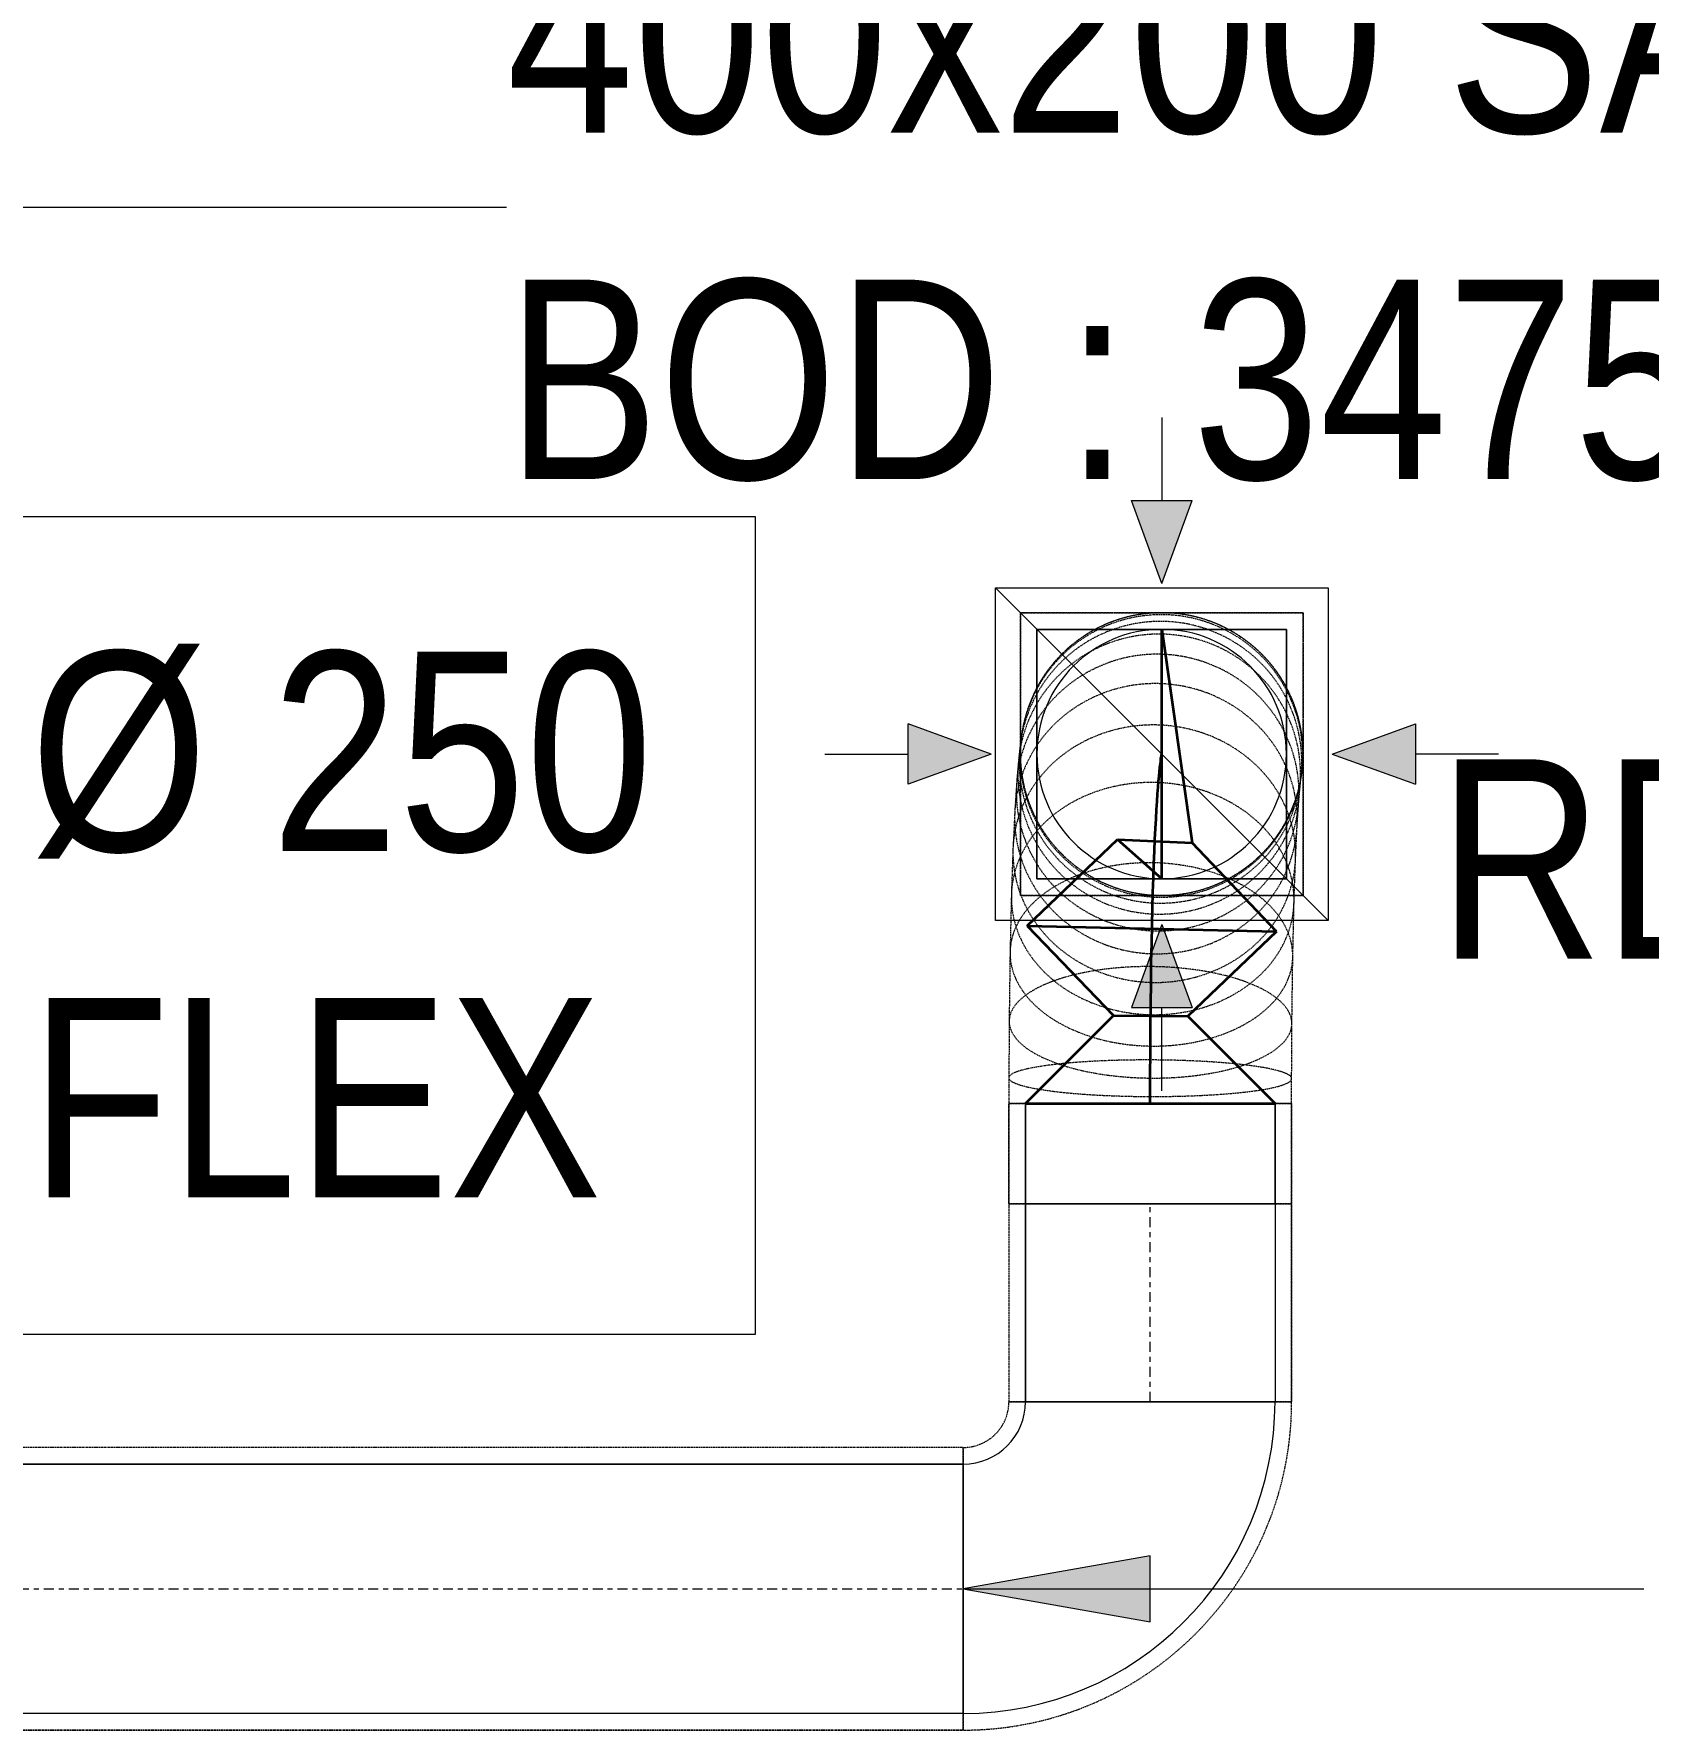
# Model space of a CAD drawing. Header units: inches. Extents: x -83664 to 20107, y -47222 to 19398.
# Drawn here: x 4346 to 6288, y -5114 to -3073 of the extents above; entities that cross this region are included whole.
import ezdxf

# ---------------------------------------------------------------- set-up
doc = ezdxf.new("R2010")
doc.units = ezdxf.units.IN
doc.header["$MEASUREMENT"] = 0
doc.linetypes.add('Center', pattern=[29.999999, 12, -6, 6, -6])
doc.linetypes.add('Hidden 0_50', pattern=[1.0584, 0.5292, -0.5292])
for name, color, linetype, lineweight in [('A-DETL-GENF', 7, 'Continuous', 9), ('G-ANNO-TEXT', 7, 'Continuous', 9), ('M-HVAC-CDFF', 7, 'Continuous', 9), ('M-HVAC-DUCT-CNTR', 7, 'Center', 9), ('M-HVAC-DUCT-IDEN', 7, 'Continuous', 18)]:
    doc.layers.add(name, color=color, linetype=linetype, lineweight=lineweight)
doc.layers.add('M-HVAC-DUCT', color=7, linetype='Continuous', lineweight=9, true_color=0xffe97f)
doc.layers.add('M-HVAC-DUCT-PATT', color=7, linetype='Continuous', lineweight=35, true_color=0x007f00)
doc.styles.add('Arial Narrow_21', font='ARIALN.TTF', dxfattribs={"height": 240})

# ---------------------------------------------------------------- blocks, each defined once
blk = doc.blocks.new('GCE-AT-Return Air Rectangular Diffuser - 300X300-7590694-FIRST FLOOR AC CONDITIONING LAYOUT - PART A')
at = {"layer": 'A-DETL-GENF', "true_color": 0xff00ff}
for points in [[(0, 205), (36.4, 305), (-36.4, 305)], [(-305, -36.4), (-205, 0), (-305, 36.4)], [(305, -36.4), (305, 36.4), (205, 0)], [(36.4, -305), (0, -205), (-36.4, -305)]]:
    blk.add_hatch(color=6, dxfattribs=at).paths.add_polyline_path(points)
at = {"layer": 'A-DETL-GENF', "color": 6, "true_color": 0xff00ff}
for p, q in [((0, 405), (0, 305)), ((0, 205), (-36.4, 305)), ((-36.4, 305), (36.4, 305)), ((0, 205), (36.4, 305)), ((-200, 200), (200, 200)), ((-200, -200), (-200, 200)), ((-200, 200), (200, -200)), ((200, 200), (200, -200)), ((-205, 0), (-305, 36.4)), ((-305, -36.4), (-305, 36.4)), ((205, 0), (305, 36.4)), ((305, 36.4), (305, -36.4)), ((405, 0), (305, 0)), ((-405, 0), (-305, 0)), ((-205, 0), (-305, -36.4)), ((205, 0), (305, -36.4)), ((200, -200), (-200, -200)), ((0, -205), (-36.4, -305)), ((0, -205), (36.4, -305)), ((-36.4, -305), (36.4, -305)), ((0, -405), (0, -305))]:
    blk.add_line(p, q, dxfattribs=at)
blk = doc.blocks.new('M_Rectangular Elbow - Radius - 0_75 W-7240826-FIRST FLOOR AC CONDITIONING LAYOUT - PART A')
at = {"layer": 'M-HVAC-DUCT', "color": 6, "true_color": 0xff00ff}
for p, q in [((-150, 225), (150, 225)), ((150, 225), (-150, 225)), ((-225, 150), (-225, -150)), ((-225, -150), (-225, 150))]:
    blk.add_line(p, q, dxfattribs=at)
for radius in [75, 75, 375, 375]:
    blk.add_arc((-225, 225), radius, 270, 0, dxfattribs=at)
blk = doc.blocks.new('M_Rectangular to Round Transition - Angle - 45 Degree-7696846-FIRST FLOOR AC CONDITIONING LAYOUT - PART A')
at = {"layer": 'M-HVAC-DUCT', "color": 6, "true_color": 0xff00ff}
for p, q in [((0, 150), (120.7, 150)), ((120.7, 150), (0, 150)), ((0, 150), (0, -150)), ((0, -150), (0, 150)), ((120.7, 0), (120.7, 150)), ((120.7, 0), (120.7, 150)), ((120.7, -150), (120.7, 0)), ((120.7, -150), (120.7, 0)), ((0, -150), (120.7, -150)), ((120.7, -150), (0, -150))]:
    blk.add_line(p, q, dxfattribs=at)
blk = doc.blocks.new('M_Rectangular to Round Transition - Angle - 45 Degree-7399641-FIRST FLOOR AC CONDITIONING LAYOUT - PART A')
at = {"layer": 'M-HVAC-DUCT', "color": 6, "true_color": 0xff00ff}
for p, q in [((146028.2, 59241), (145878.2, 59241)), ((145878.2, 59241), (145878.2, 59091)), ((145878.2, 59241), (146178.2, 59241)), ((145878.2, 58941), (145878.2, 59241)), ((146178.2, 59241), (146028.2, 59241)), ((146178.2, 59091), (146178.2, 59241)), ((146178.2, 59241), (146178.2, 58941)), ((145878.2, 59091), (145878.2, 58941)), ((146178.2, 58941), (146178.2, 59091)), ((145878.2, 58941), (146028.2, 58941)), ((146178.2, 58941), (145878.2, 58941)), ((146028.2, 58941), (146178.2, 58941))]:
    blk.add_line(p, q, dxfattribs=at)
for start, end in [(90, 180), (0, 90), (180, 270), (270, 0)]:
    blk.add_arc((146028.2, 59091), 150, start, end, dxfattribs=at)
blk = doc.blocks.new('TEMW-SMBZ-HO-BM-HVAC-00002_rvt-1-FIRST FLOOR AC CONDITIONING LAYOUT - PART A')
at = {"layer": 'M-HVAC-DUCT', "color": 6, "linetype": 'Hidden 0_50', "true_color": 0xff00ff}
for p, q in [((157159.4, 94602.7), (156989.4, 94602.7)), ((156989.4, 94602.7), (156989.4, 94432.7)), ((156989.4, 94262.7), (156989.4, 94602.7)), ((156989.4, 94602.7), (157329.4, 94602.7)), ((157329.4, 94602.7), (157159.4, 94602.7)), ((157329.4, 94432.7), (157329.4, 94602.7)), ((157329.4, 94602.7), (157329.4, 94262.7)), ((156990.6, 94453.7), (156989.5, 94446.1)), ((156991.8, 94461.6), (156991.4, 94459.4)), ((156988.9, 94441.2), (156987.4, 94426.9)), ((156989.4, 94432.7), (156989.4, 94262.7)), ((157329.4, 94262.7), (157329.4, 94432.7)), ((156987, 94423), (156985.1, 94400.7)), ((156984.9, 94397.5), (156982.8, 94365.8)), ((157323.9, 94372.2), (157325.8, 94394.3)), ((157325.4, 94390.3), (157326.9, 94404.5)), ((157326.3, 94399.6), (157327.4, 94407.1)), ((157326.5, 94401.5), (157326.9, 94403.7)), ((157322.1, 94344.1), (157324.1, 94375.3)), ((156982.7, 94363.3), (156980.6, 94320.9)), ((157320.2, 94304.8), (157322.2, 94346.6)), ((156980.5, 94319), (156978.6, 94264.5)), ((157318.4, 94253.3), (157320.3, 94306.8)), ((156978.6, 94263.1), (156977, 94195.1)), ((156989.4, 94262.7), (157159.4, 94262.7)), ((157329.4, 94262.7), (156989.4, 94262.7)), ((157159.4, 94262.7), (157329.4, 94262.7)), ((157317, 94188.3), (157318.5, 94254.6)), ((156977, 94194.4), (156975.9, 94111.7)), ((157315.9, 94108.3), (157317, 94189)), ((156975.9, 94111.5), (156975.6, 94043.3)), ((157315.6, 94042.3), (157315.9, 94108.5)), ((156975.6, 94043.2), (156975.6, 94012.4)), ((157315.6, 94012.4), (157315.6, 94042.3)), ((156975.6, 94012.4), (157315.6, 94012.4)), ((156975.6, 94012.4), (157315.6, 94012.4)), ((156975.6, 93891.7), (156975.6, 94012.4)), ((156975.6, 94012.4), (156975.6, 93891.7)), ((157145.6, 94012.4), (156975.6, 94012.4)), ((157145.6, 94012.4), (156975.6, 94012.4)), ((157315.6, 94012.4), (157145.6, 94012.4)), ((157315.6, 94012.4), (157145.6, 94012.4)), ((157315.6, 93891.7), (157315.6, 94012.4)), ((157315.6, 94012.4), (157315.6, 93891.7)), ((157315.6, 93891.7), (156975.6, 93891.7)), ((156975.6, 93891.7), (157315.6, 93891.7)), ((156975.6, 93891.7), (156975.6, 93653.6)), ((156975.6, 93891.7), (156975.6, 93653.6)), ((157315.6, 93891.7), (156975.6, 93891.7)), ((156975.6, 93891.7), (157315.6, 93891.7)), ((157315.6, 93653.6), (157315.6, 93891.7)), ((157315.6, 93891.7), (157315.6, 93653.6)), ((157315.6, 93653.6), (156975.6, 93653.6)), ((156975.6, 93653.6), (157315.6, 93653.6)), ((157315.6, 93653.6), (156975.6, 93653.6)), ((156975.6, 93653.6), (157315.6, 93653.6)), ((156920.6, 93598.6), (154945.1, 93598.6)), ((156920.6, 93598.6), (154945.1, 93598.6)), ((156920.6, 93258.6), (156920.6, 93598.6)), ((156920.6, 93598.6), (156920.6, 93258.6)), ((156920.6, 93598.6), (156920.6, 93258.6)), ((156920.6, 93258.6), (156920.6, 93598.6)), ((154945.1, 93258.6), (156920.6, 93258.6)), ((156920.6, 93258.6), (154945.1, 93258.6))]:
    blk.add_line(p, q, dxfattribs=at)
at = {"layer": 'M-HVAC-DUCT', "color": 6, "true_color": 0xff00ff}
for p, q in [((156995.6, 93891.7), (157295.6, 93891.7)), ((157295.6, 93891.7), (156995.6, 93891.7)), ((156995.6, 93653.6), (156995.6, 93891.7)), ((156995.6, 93891.7), (156995.6, 93653.6)), ((157295.6, 93891.7), (157295.6, 93653.6)), ((157295.6, 93891.7), (157295.6, 93653.6)), ((156995.6, 93653.6), (157295.6, 93653.6)), ((157295.6, 93653.6), (156995.6, 93653.6)), ((154945.1, 93578.6), (156920.6, 93578.6)), ((156920.6, 93578.6), (154945.1, 93578.6)), ((156920.6, 93578.6), (156920.6, 93278.6)), ((156920.6, 93278.6), (156920.6, 93578.6)), ((156920.6, 93278.6), (154945.1, 93278.6)), ((156920.6, 93278.6), (154945.1, 93278.6))]:
    blk.add_line(p, q, dxfattribs=at)
at = {"layer": 'M-HVAC-DUCT', "color": 6, "linetype": 'Hidden 0_50', "true_color": 0xff00ff}
for centre, radius, start, end in [((157159.4, 94432.7), 170, 358.9874, 178.9874), ((157159.4, 94432.7), 170, 90, 180), ((157159.4, 94432.7), 170, 0, 90), ((157159.4, 94432.7), 170, 178.9874, 358.9874), ((157159.4, 94432.7), 170, 180, 270), ((157159.4, 94432.7), 170, 270, 0), ((156920.6, 93653.6), 55, 270, 0), ((156920.6, 93653.6), 395, 270, 0), ((156920.6, 93653.6), 395, 270, 0), ((156920.6, 93653.6), 55, 270, 0)]:
    blk.add_arc(centre, radius, start, end, dxfattribs=at)
for points in [[(157327.9, 94419.8), (157328.1, 94434.6), (157324.7, 94464.2), (157308.3, 94505.9), (157281.6, 94541.8), (157246.4, 94569.7), (157205.3, 94587.6), (157160.9, 94594.2), (157116.3, 94589.2), (157074.5, 94572.8), (157038.4, 94546.2), (157010.5, 94511.2), (156992.6, 94470.2), (156988.2, 94440.7), (156987.9, 94425.9)], [(157328.9, 94427.4), (157329.2, 94442.2), (157325.8, 94472), (157309.4, 94513.7), (157282.7, 94549.8), (157247.5, 94577.7), (157206.4, 94595.6), (157162, 94602.3), (157117.4, 94597.2), (157075.6, 94580.8), (157039.5, 94554.1), (157011.6, 94519), (156993.7, 94477.9), (156989.3, 94448.3), (156989, 94433.5)], [(157329.3, 94429.7), (157329.6, 94444.5), (157326.2, 94474.2), (157309.8, 94516), (157283.1, 94552.1), (157247.9, 94580), (157206.8, 94598), (157162.4, 94604.6), (157117.8, 94599.5), (157076, 94583.1), (157039.9, 94556.4), (157012, 94521.3), (156994.1, 94480.1), (156989.6, 94450.5), (156989.4, 94435.7)], [(157326.3, 94405.5), (157326.6, 94420.2), (157323.2, 94449.7), (157306.7, 94491.1), (157279.9, 94526.8), (157244.8, 94554.6), (157203.6, 94572.3), (157159.2, 94578.9), (157114.6, 94573.9), (157072.9, 94557.7), (157036.8, 94531.3), (157008.9, 94496.5), (156991, 94455.7), (156986.7, 94426.4), (156986.4, 94411.7)], [(157324.5, 94383.3), (157324.7, 94397.8), (157321.2, 94426.9), (157304.7, 94467.8), (157277.9, 94503.2), (157242.8, 94530.6), (157201.6, 94548.1), (157157.2, 94554.7), (157112.6, 94549.8), (157070.9, 94533.7), (157034.8, 94507.6), (157006.9, 94473.3), (156989.1, 94433), (156984.8, 94404.1), (156984.5, 94389.5)], [(157322.4, 94351.8), (157322.6, 94366), (157319.1, 94394.4), (157302.5, 94434.4), (157275.7, 94468.9), (157240.5, 94495.7), (157199.3, 94512.9), (157154.9, 94519.3), (157110.3, 94514.5), (157068.6, 94498.8), (157032.6, 94473.4), (157004.8, 94439.8), (156987, 94400.5), (156982.7, 94372.2), (156982.5, 94358)], [(157320.4, 94309.8), (157320.6, 94323.3), (157317, 94350.4), (157300.3, 94388.5), (157273.4, 94421.4), (157238.1, 94447), (157196.9, 94463.3), (157152.5, 94469.5), (157107.9, 94464.9), (157066.2, 94450), (157030.3, 94425.8), (157002.5, 94393.8), (156984.9, 94356.4), (156980.6, 94329.4), (156980.4, 94315.9)], [(156989, 94433.5), (156988.7, 94418.6), (156992.1, 94388.9), (157008.6, 94347.2), (157035.3, 94311.1), (157070.4, 94283.2), (157111.5, 94265.3), (157155.9, 94258.6), (157200.5, 94263.7), (157242.3, 94280.1), (157278.4, 94306.8), (157306.3, 94341.9), (157324.2, 94383), (157328.7, 94412.6), (157328.9, 94427.4)], [(156989.4, 94435.7), (156989.1, 94420.8), (156992.5, 94391.1), (157008.9, 94349.3), (157035.6, 94313.2), (157070.8, 94285.3), (157111.9, 94267.4), (157156.3, 94260.7), (157200.9, 94265.8), (157242.7, 94282.3), (157278.8, 94309), (157306.7, 94344.1), (157324.6, 94385.2), (157329.1, 94414.8), (157329.3, 94429.7)], [(156986.4, 94411.7), (156986.2, 94397), (156989.6, 94367.6), (157006.1, 94326.2), (157032.8, 94290.4), (157068, 94262.7), (157109.1, 94244.9), (157153.5, 94238.3), (157198.1, 94243.3), (157239.9, 94259.6), (157275.9, 94286), (157303.8, 94320.8), (157321.7, 94361.5), (157326.1, 94390.8), (157326.3, 94405.5)], [(156987.9, 94425.9), (156987.7, 94411.1), (156991.1, 94381.5), (157007.6, 94339.9), (157034.3, 94303.9), (157069.4, 94276), (157110.6, 94258.1), (157155, 94251.5), (157199.6, 94256.5), (157241.3, 94272.9), (157277.4, 94299.5), (157305.3, 94334.5), (157323.2, 94375.5), (157327.6, 94405), (157327.9, 94419.8)], [(157318.5, 94256.1), (157318.6, 94268.3), (157315, 94292.7), (157298.2, 94327), (157271.2, 94356.7), (157235.8, 94379.8), (157194.5, 94394.6), (157150, 94400.1), (157105.5, 94396), (157063.9, 94382.6), (157028, 94360.8), (157000.4, 94332), (156982.9, 94298.2), (156978.7, 94273.9), (156978.6, 94261.7)], [(156984.5, 94389.5), (156984.3, 94375), (156987.7, 94345.9), (157004.3, 94305), (157031, 94269.6), (157066.2, 94242.3), (157107.4, 94224.7), (157151.8, 94218.1), (157196.4, 94223), (157238.1, 94239.1), (157274.2, 94265.2), (157302, 94299.5), (157319.9, 94339.8), (157324.2, 94368.8), (157324.5, 94383.3)], [(156982.5, 94358), (156982.3, 94343.9), (156985.8, 94315.4), (157002.4, 94275.5), (157029.2, 94240.9), (157064.4, 94214.2), (157105.6, 94197), (157150, 94190.6), (157194.6, 94195.4), (157236.3, 94211), (157272.3, 94236.5), (157300.1, 94270), (157317.9, 94309.4), (157322.2, 94337.6), (157322.4, 94351.8)], [(156980.4, 94315.9), (156980.3, 94302.4), (156983.8, 94275.3), (157000.5, 94237.2), (157027.4, 94204.3), (157062.7, 94178.8), (157103.9, 94162.4), (157148.4, 94156.2), (157192.9, 94160.8), (157234.6, 94175.7), (157270.5, 94199.9), (157298.3, 94231.9), (157315.9, 94269.4), (157320.2, 94296.3), (157320.4, 94309.8)], [(157317, 94189.4), (157317, 94199.1), (157313.3, 94218.3), (157296.3, 94245.4), (157269.1, 94268.9), (157233.7, 94287.1), (157192.3, 94298.8), (157147.8, 94303.2), (157103.3, 94300), (157061.7, 94289.4), (157026, 94272.2), (156998.5, 94249.5), (156981.1, 94222.8), (156977.1, 94203.7), (156977, 94194)], [(156978.6, 94261.7), (156978.4, 94249.5), (156982.1, 94225.1), (156998.9, 94190.7), (157025.9, 94161), (157061.3, 94138), (157102.6, 94123.2), (157147, 94117.6), (157191.6, 94121.7), (157233.2, 94135.1), (157269, 94157), (157296.7, 94185.8), (157314.2, 94219.6), (157318.4, 94243.9), (157318.5, 94256.1)], [(156977, 94194), (156976.9, 94184.3), (156980.7, 94165.1), (156997.7, 94137.9), (157024.8, 94114.5), (157060.3, 94096.3), (157101.7, 94084.6), (157146.2, 94080.2), (157190.7, 94083.4), (157232.2, 94094), (157268, 94111.2), (157295.5, 94133.9), (157312.9, 94160.6), (157316.9, 94179.7), (157317, 94189.4)], [(157315.9, 94108.5), (157316, 94114.4), (157312.1, 94126.1), (157295, 94142.6), (157267.7, 94156.9), (157232.1, 94168), (157190.7, 94175.1), (157146.2, 94177.8), (157101.7, 94175.9), (157060.2, 94169.4), (157024.5, 94159), (156997.2, 94145.2), (156979.9, 94128.9), (156976, 94117.3), (156975.9, 94111.4)], [(156975.9, 94111.4), (156975.9, 94105.5), (156979.8, 94093.9), (156996.9, 94077.3), (157024.2, 94063.1), (157059.7, 94052), (157101.2, 94044.9), (157145.7, 94042.2), (157190.2, 94044.1), (157231.7, 94050.5), (157267.3, 94061), (157294.7, 94074.8), (157312, 94091), (157315.9, 94102.7), (157315.9, 94108.5)], [(157315.6, 94042.3), (157315.6, 94044.2), (157311.6, 94048), (157294.5, 94053.5), (157267.1, 94058.1), (157231.5, 94061.8), (157190.1, 94064.1), (157145.6, 94065), (157101, 94064.4), (157059.6, 94062.3), (157024, 94058.8), (156996.6, 94054.3), (156979.5, 94049), (156975.6, 94045.2), (156975.6, 94043.2)], [(156975.6, 94043.2), (156975.6, 94041.3), (156979.5, 94037.5), (156996.6, 94032.1), (157024, 94027.4), (157059.6, 94023.7), (157101, 94021.4), (157145.6, 94020.5), (157190.1, 94021.2), (157231.5, 94023.3), (157267.1, 94026.7), (157294.5, 94031.2), (157311.6, 94036.6), (157315.6, 94040.3), (157315.6, 94042.3)]]:
    blk.add_open_spline(points, degree=3, dxfattribs=at)
at = {"layer": 'M-HVAC-DUCT-CNTR', "color": 6, "true_color": 0xff00ff}
for p, q in [((157145.6, 93653.6), (157145.6, 93891.7)), ((154945.1, 93428.6), (156920.6, 93428.6))]:
    blk.add_line(p, q, dxfattribs=at)
at = {"layer": 'M-HVAC-DUCT-CNTR', "color": 6, "linetype": 'Continuous', "lineweight": 35, "true_color": 0xff00ff}
blk.add_open_spline([(157145.6, 94012.4), (157145.6, 94365.4), (157159.4, 94432.7), (157159.4, 94432.7)], degree=3, dxfattribs=at)
at = {"layer": 'M-HVAC-DUCT-PATT', "color": 6, "true_color": 0xff00ff}
for p, q in [((157159.4, 94282.7), (157159.4, 94582.7)), ((157159.4, 94582.7), (157195.9, 94325.8)), ((156997.6, 94226.1), (157106.3, 94329.9)), ((157159.4, 94282.7), (157106.3, 94329.9)), ((157106.3, 94329.9), (157195.9, 94325.8)), ((157297.6, 94219.4), (157195.9, 94325.8)), ((156997.6, 94226.1), (157297.6, 94219.4)), ((156997.6, 94226.1), (157297.6, 94219.4)), ((156997.6, 94226.1), (157101.2, 94118.2)), ((157297.6, 94219.4), (157190.8, 94117.3)), ((156995.6, 94012.4), (157101.2, 94118.2)), ((157101.2, 94118.2), (157190.8, 94117.3)), ((157295.6, 94012.4), (157190.8, 94117.3)), ((156995.6, 94012.4), (157295.6, 94012.4)), ((156995.6, 94012.4), (157295.6, 94012.4))]:
    blk.add_line(p, q, dxfattribs=at)
at = {"layer": 'M-HVAC-CDFF', "color": 6, "linetype": 'Hidden 0_50', "lineweight": 9, "true_color": 0xff00ff}
blk.add_blockref('GCE-AT-Return Air Rectangular Diffuser - 300X300-7590694-FIRST FLOOR AC CONDITIONING LAYOUT - PART A', (157159.4, 94432.7), dxfattribs=at)
at = {"layer": 'M-HVAC-DUCT', "color": 6, "linetype": 'Hidden 0_50', "lineweight": 9, "true_color": 0xff00ff}
for name, p in [('M_Rectangular to Round Transition - Angle - 45 Degree-7399641-FIRST FLOOR AC CONDITIONING LAYOUT - PART A', (11131.1, 35341.7)), ('M_Rectangular Elbow - Radius - 0_75 W-7240826-FIRST FLOOR AC CONDITIONING LAYOUT - PART A', (157145.6, 93428.6))]:
    blk.add_blockref(name, p, dxfattribs=at)
at = {"layer": 'M-HVAC-DUCT', "color": 6, "linetype": 'Hidden 0_50', "lineweight": 9, "true_color": 0xff00ff, "rotation": 90}
blk.add_blockref('M_Rectangular to Round Transition - Angle - 45 Degree-7696846-FIRST FLOOR AC CONDITIONING LAYOUT - PART A', (157145.6, 93891.7), dxfattribs=at)
blk = doc.blocks.new('TEMW-SMBZ-HO-BM-HVAC-00002_rvt-2-FIRST FLOOR AC CONDITIONING LAYOUT - PART A')
at = {"layer": 'M-HVAC-DUCT', "color": 6, "linetype": 'Hidden 0_50', "true_color": 0xff00ff}
for p, q in [((157159.4, 94602.7), (156989.4, 94602.7)), ((156989.4, 94602.7), (156989.4, 94432.7)), ((156989.4, 94262.7), (156989.4, 94602.7)), ((156989.4, 94602.7), (157329.4, 94602.7)), ((157329.4, 94602.7), (157159.4, 94602.7)), ((157329.4, 94432.7), (157329.4, 94602.7)), ((157329.4, 94602.7), (157329.4, 94262.7)), ((156990.6, 94453.7), (156989.5, 94446.1)), ((156991.8, 94461.6), (156991.4, 94459.4)), ((156988.9, 94441.2), (156987.4, 94426.9)), ((156989.4, 94432.7), (156989.4, 94262.7)), ((157329.4, 94262.7), (157329.4, 94432.7)), ((156987, 94423), (156985.1, 94400.7)), ((156984.9, 94397.5), (156982.8, 94365.8)), ((157323.9, 94372.2), (157325.8, 94394.3)), ((157325.4, 94390.3), (157326.9, 94404.5)), ((157326.3, 94399.6), (157327.4, 94407.1)), ((157326.5, 94401.5), (157326.9, 94403.7)), ((157322.1, 94344.1), (157324.1, 94375.3)), ((156982.7, 94363.3), (156980.6, 94320.9)), ((157320.2, 94304.8), (157322.2, 94346.6)), ((156980.5, 94319), (156978.6, 94264.5)), ((157318.4, 94253.3), (157320.3, 94306.8)), ((156978.6, 94263.1), (156977, 94195.1)), ((156989.4, 94262.7), (157159.4, 94262.7)), ((157329.4, 94262.7), (156989.4, 94262.7)), ((157159.4, 94262.7), (157329.4, 94262.7)), ((157317, 94188.3), (157318.5, 94254.6)), ((156977, 94194.4), (156975.9, 94111.7)), ((157315.9, 94108.3), (157317, 94189)), ((156975.9, 94111.5), (156975.6, 94043.3)), ((157315.6, 94042.3), (157315.9, 94108.5)), ((156975.6, 94043.2), (156975.6, 94012.4)), ((157315.6, 94012.4), (157315.6, 94042.3)), ((156975.6, 94012.4), (157315.6, 94012.4)), ((156975.6, 94012.4), (157315.6, 94012.4)), ((156975.6, 93891.7), (156975.6, 94012.4)), ((156975.6, 94012.4), (156975.6, 93891.7)), ((157145.6, 94012.4), (156975.6, 94012.4)), ((157145.6, 94012.4), (156975.6, 94012.4)), ((157315.6, 94012.4), (157145.6, 94012.4)), ((157315.6, 94012.4), (157145.6, 94012.4)), ((157315.6, 93891.7), (157315.6, 94012.4)), ((157315.6, 94012.4), (157315.6, 93891.7)), ((157315.6, 93891.7), (156975.6, 93891.7)), ((156975.6, 93891.7), (157315.6, 93891.7)), ((156975.6, 93891.7), (156975.6, 93653.6)), ((156975.6, 93891.7), (156975.6, 93653.6)), ((157315.6, 93891.7), (156975.6, 93891.7)), ((156975.6, 93891.7), (157315.6, 93891.7)), ((157315.6, 93653.6), (157315.6, 93891.7)), ((157315.6, 93891.7), (157315.6, 93653.6)), ((157315.6, 93653.6), (156975.6, 93653.6)), ((156975.6, 93653.6), (157315.6, 93653.6)), ((157315.6, 93653.6), (156975.6, 93653.6)), ((156975.6, 93653.6), (157315.6, 93653.6)), ((156920.6, 93598.6), (154945.1, 93598.6)), ((156920.6, 93598.6), (154945.1, 93598.6)), ((156920.6, 93258.6), (156920.6, 93598.6)), ((156920.6, 93598.6), (156920.6, 93258.6)), ((156920.6, 93598.6), (156920.6, 93258.6)), ((156920.6, 93258.6), (156920.6, 93598.6)), ((154945.1, 93258.6), (156920.6, 93258.6)), ((156920.6, 93258.6), (154945.1, 93258.6))]:
    blk.add_line(p, q, dxfattribs=at)
at = {"layer": 'M-HVAC-DUCT', "color": 6, "true_color": 0xff00ff}
for p, q in [((156995.6, 93891.7), (157295.6, 93891.7)), ((157295.6, 93891.7), (156995.6, 93891.7)), ((156995.6, 93653.6), (156995.6, 93891.7)), ((156995.6, 93891.7), (156995.6, 93653.6)), ((157295.6, 93891.7), (157295.6, 93653.6)), ((157295.6, 93891.7), (157295.6, 93653.6)), ((156995.6, 93653.6), (157295.6, 93653.6)), ((157295.6, 93653.6), (156995.6, 93653.6)), ((154945.1, 93578.6), (156920.6, 93578.6)), ((156920.6, 93578.6), (154945.1, 93578.6)), ((156920.6, 93578.6), (156920.6, 93278.6)), ((156920.6, 93278.6), (156920.6, 93578.6)), ((156920.6, 93278.6), (154945.1, 93278.6)), ((156920.6, 93278.6), (154945.1, 93278.6))]:
    blk.add_line(p, q, dxfattribs=at)
at = {"layer": 'M-HVAC-DUCT', "color": 6, "linetype": 'Hidden 0_50', "true_color": 0xff00ff}
for centre, radius, start, end in [((157159.4, 94432.7), 170, 358.9874, 178.9874), ((157159.4, 94432.7), 170, 90, 180), ((157159.4, 94432.7), 170, 0, 90), ((157159.4, 94432.7), 170, 178.9874, 358.9874), ((157159.4, 94432.7), 170, 180, 270), ((157159.4, 94432.7), 170, 270, 0), ((156920.6, 93653.6), 55, 270, 0), ((156920.6, 93653.6), 395, 270, 0), ((156920.6, 93653.6), 395, 270, 0), ((156920.6, 93653.6), 55, 270, 0)]:
    blk.add_arc(centre, radius, start, end, dxfattribs=at)
for points in [[(157327.9, 94419.8), (157328.1, 94434.6), (157324.7, 94464.2), (157308.3, 94505.9), (157281.6, 94541.8), (157246.4, 94569.7), (157205.3, 94587.6), (157160.9, 94594.2), (157116.3, 94589.2), (157074.5, 94572.8), (157038.4, 94546.2), (157010.5, 94511.2), (156992.6, 94470.2), (156988.2, 94440.7), (156987.9, 94425.9)], [(157328.9, 94427.4), (157329.2, 94442.2), (157325.8, 94472), (157309.4, 94513.7), (157282.7, 94549.8), (157247.5, 94577.7), (157206.4, 94595.6), (157162, 94602.3), (157117.4, 94597.2), (157075.6, 94580.8), (157039.5, 94554.1), (157011.6, 94519), (156993.7, 94477.9), (156989.3, 94448.3), (156989, 94433.5)], [(157329.3, 94429.7), (157329.6, 94444.5), (157326.2, 94474.2), (157309.8, 94516), (157283.1, 94552.1), (157247.9, 94580), (157206.8, 94598), (157162.4, 94604.6), (157117.8, 94599.5), (157076, 94583.1), (157039.9, 94556.4), (157012, 94521.3), (156994.1, 94480.1), (156989.6, 94450.5), (156989.4, 94435.7)], [(157326.3, 94405.5), (157326.6, 94420.2), (157323.2, 94449.7), (157306.7, 94491.1), (157279.9, 94526.8), (157244.8, 94554.6), (157203.6, 94572.3), (157159.2, 94578.9), (157114.6, 94573.9), (157072.9, 94557.7), (157036.8, 94531.3), (157008.9, 94496.5), (156991, 94455.7), (156986.7, 94426.4), (156986.4, 94411.7)], [(157324.5, 94383.3), (157324.7, 94397.8), (157321.2, 94426.9), (157304.7, 94467.8), (157277.9, 94503.2), (157242.8, 94530.6), (157201.6, 94548.1), (157157.2, 94554.7), (157112.6, 94549.8), (157070.9, 94533.7), (157034.8, 94507.6), (157006.9, 94473.3), (156989.1, 94433), (156984.8, 94404.1), (156984.5, 94389.5)], [(157322.4, 94351.8), (157322.6, 94366), (157319.1, 94394.4), (157302.5, 94434.4), (157275.7, 94468.9), (157240.5, 94495.7), (157199.3, 94512.9), (157154.9, 94519.3), (157110.3, 94514.5), (157068.6, 94498.8), (157032.6, 94473.4), (157004.8, 94439.8), (156987, 94400.5), (156982.7, 94372.2), (156982.5, 94358)], [(157320.4, 94309.8), (157320.6, 94323.3), (157317, 94350.4), (157300.3, 94388.5), (157273.4, 94421.4), (157238.1, 94447), (157196.9, 94463.3), (157152.5, 94469.5), (157107.9, 94464.9), (157066.2, 94450), (157030.3, 94425.8), (157002.5, 94393.8), (156984.9, 94356.4), (156980.6, 94329.4), (156980.4, 94315.9)], [(156989, 94433.5), (156988.7, 94418.6), (156992.1, 94388.9), (157008.6, 94347.2), (157035.3, 94311.1), (157070.4, 94283.2), (157111.5, 94265.3), (157155.9, 94258.6), (157200.5, 94263.7), (157242.3, 94280.1), (157278.4, 94306.8), (157306.3, 94341.9), (157324.2, 94383), (157328.7, 94412.6), (157328.9, 94427.4)], [(156989.4, 94435.7), (156989.1, 94420.8), (156992.5, 94391.1), (157008.9, 94349.3), (157035.6, 94313.2), (157070.8, 94285.3), (157111.9, 94267.4), (157156.3, 94260.7), (157200.9, 94265.8), (157242.7, 94282.3), (157278.8, 94309), (157306.7, 94344.1), (157324.6, 94385.2), (157329.1, 94414.8), (157329.3, 94429.7)], [(156986.4, 94411.7), (156986.2, 94397), (156989.6, 94367.6), (157006.1, 94326.2), (157032.8, 94290.4), (157068, 94262.7), (157109.1, 94244.9), (157153.5, 94238.3), (157198.1, 94243.3), (157239.9, 94259.6), (157275.9, 94286), (157303.8, 94320.8), (157321.7, 94361.5), (157326.1, 94390.8), (157326.3, 94405.5)], [(156987.9, 94425.9), (156987.7, 94411.1), (156991.1, 94381.5), (157007.6, 94339.9), (157034.3, 94303.9), (157069.4, 94276), (157110.6, 94258.1), (157155, 94251.5), (157199.6, 94256.5), (157241.3, 94272.9), (157277.4, 94299.5), (157305.3, 94334.5), (157323.2, 94375.5), (157327.6, 94405), (157327.9, 94419.8)], [(157318.5, 94256.1), (157318.6, 94268.3), (157315, 94292.7), (157298.2, 94327), (157271.2, 94356.7), (157235.8, 94379.8), (157194.5, 94394.6), (157150, 94400.1), (157105.5, 94396), (157063.9, 94382.6), (157028, 94360.8), (157000.4, 94332), (156982.9, 94298.2), (156978.7, 94273.9), (156978.6, 94261.7)], [(156984.5, 94389.5), (156984.3, 94375), (156987.7, 94345.9), (157004.3, 94305), (157031, 94269.6), (157066.2, 94242.3), (157107.4, 94224.7), (157151.8, 94218.1), (157196.4, 94223), (157238.1, 94239.1), (157274.2, 94265.2), (157302, 94299.5), (157319.9, 94339.8), (157324.2, 94368.8), (157324.5, 94383.3)], [(156982.5, 94358), (156982.3, 94343.9), (156985.8, 94315.4), (157002.4, 94275.5), (157029.2, 94240.9), (157064.4, 94214.2), (157105.6, 94197), (157150, 94190.6), (157194.6, 94195.4), (157236.3, 94211), (157272.3, 94236.5), (157300.1, 94270), (157317.9, 94309.4), (157322.2, 94337.6), (157322.4, 94351.8)], [(156980.4, 94315.9), (156980.3, 94302.4), (156983.8, 94275.3), (157000.5, 94237.2), (157027.4, 94204.3), (157062.7, 94178.8), (157103.9, 94162.4), (157148.4, 94156.2), (157192.9, 94160.8), (157234.6, 94175.7), (157270.5, 94199.9), (157298.3, 94231.9), (157315.9, 94269.4), (157320.2, 94296.3), (157320.4, 94309.8)], [(157317, 94189.4), (157317, 94199.1), (157313.3, 94218.3), (157296.3, 94245.4), (157269.1, 94268.9), (157233.7, 94287.1), (157192.3, 94298.8), (157147.8, 94303.2), (157103.3, 94300), (157061.7, 94289.4), (157026, 94272.2), (156998.5, 94249.5), (156981.1, 94222.8), (156977.1, 94203.7), (156977, 94194)], [(156978.6, 94261.7), (156978.4, 94249.5), (156982.1, 94225.1), (156998.9, 94190.7), (157025.9, 94161), (157061.3, 94138), (157102.6, 94123.2), (157147, 94117.6), (157191.6, 94121.7), (157233.2, 94135.1), (157269, 94157), (157296.7, 94185.8), (157314.2, 94219.6), (157318.4, 94243.9), (157318.5, 94256.1)], [(156977, 94194), (156976.9, 94184.3), (156980.7, 94165.1), (156997.7, 94137.9), (157024.8, 94114.5), (157060.3, 94096.3), (157101.7, 94084.6), (157146.2, 94080.2), (157190.7, 94083.4), (157232.2, 94094), (157268, 94111.2), (157295.5, 94133.9), (157312.9, 94160.6), (157316.9, 94179.7), (157317, 94189.4)], [(157315.9, 94108.5), (157316, 94114.4), (157312.1, 94126.1), (157295, 94142.6), (157267.7, 94156.9), (157232.1, 94168), (157190.7, 94175.1), (157146.2, 94177.8), (157101.7, 94175.9), (157060.2, 94169.4), (157024.5, 94159), (156997.2, 94145.2), (156979.9, 94128.9), (156976, 94117.3), (156975.9, 94111.4)], [(156975.9, 94111.4), (156975.9, 94105.5), (156979.8, 94093.9), (156996.9, 94077.3), (157024.2, 94063.1), (157059.7, 94052), (157101.2, 94044.9), (157145.7, 94042.2), (157190.2, 94044.1), (157231.7, 94050.5), (157267.3, 94061), (157294.7, 94074.8), (157312, 94091), (157315.9, 94102.7), (157315.9, 94108.5)], [(157315.6, 94042.3), (157315.6, 94044.2), (157311.6, 94048), (157294.5, 94053.5), (157267.1, 94058.1), (157231.5, 94061.8), (157190.1, 94064.1), (157145.6, 94065), (157101, 94064.4), (157059.6, 94062.3), (157024, 94058.8), (156996.6, 94054.3), (156979.5, 94049), (156975.6, 94045.2), (156975.6, 94043.2)], [(156975.6, 94043.2), (156975.6, 94041.3), (156979.5, 94037.5), (156996.6, 94032.1), (157024, 94027.4), (157059.6, 94023.7), (157101, 94021.4), (157145.6, 94020.5), (157190.1, 94021.2), (157231.5, 94023.3), (157267.1, 94026.7), (157294.5, 94031.2), (157311.6, 94036.6), (157315.6, 94040.3), (157315.6, 94042.3)]]:
    blk.add_open_spline(points, degree=3, dxfattribs=at)
at = {"layer": 'M-HVAC-DUCT-CNTR', "color": 6, "true_color": 0xff00ff}
for p, q in [((157145.6, 93653.6), (157145.6, 93891.7)), ((154945.1, 93428.6), (156920.6, 93428.6))]:
    blk.add_line(p, q, dxfattribs=at)
at = {"layer": 'M-HVAC-DUCT-CNTR', "color": 6, "linetype": 'Continuous', "lineweight": 35, "true_color": 0xff00ff}
blk.add_open_spline([(157145.6, 94012.4), (157145.6, 94365.4), (157159.4, 94432.7), (157159.4, 94432.7)], degree=3, dxfattribs=at)
at = {"layer": 'M-HVAC-DUCT-PATT', "color": 6, "true_color": 0xff00ff}
for p, q in [((157159.4, 94282.7), (157159.4, 94582.7)), ((157159.4, 94582.7), (157195.9, 94325.8)), ((156997.6, 94226.1), (157106.3, 94329.9)), ((157159.4, 94282.7), (157106.3, 94329.9)), ((157106.3, 94329.9), (157195.9, 94325.8)), ((157297.6, 94219.4), (157195.9, 94325.8)), ((156997.6, 94226.1), (157297.6, 94219.4)), ((156997.6, 94226.1), (157297.6, 94219.4)), ((156997.6, 94226.1), (157101.2, 94118.2)), ((157297.6, 94219.4), (157190.8, 94117.3)), ((156995.6, 94012.4), (157101.2, 94118.2)), ((157101.2, 94118.2), (157190.8, 94117.3)), ((157295.6, 94012.4), (157190.8, 94117.3)), ((156995.6, 94012.4), (157295.6, 94012.4)), ((156995.6, 94012.4), (157295.6, 94012.4))]:
    blk.add_line(p, q, dxfattribs=at)
at = {"layer": 'M-HVAC-CDFF', "color": 6, "linetype": 'Hidden 0_50', "lineweight": 9, "true_color": 0xff00ff}
blk.add_blockref('GCE-AT-Return Air Rectangular Diffuser - 300X300-7590694-FIRST FLOOR AC CONDITIONING LAYOUT - PART A', (157159.4, 94432.7), dxfattribs=at)
at = {"layer": 'M-HVAC-DUCT', "color": 6, "linetype": 'Hidden 0_50', "lineweight": 9, "true_color": 0xff00ff}
for name, p in [('M_Rectangular to Round Transition - Angle - 45 Degree-7399641-FIRST FLOOR AC CONDITIONING LAYOUT - PART A', (11131.1, 35341.7)), ('M_Rectangular Elbow - Radius - 0_75 W-7240826-FIRST FLOOR AC CONDITIONING LAYOUT - PART A', (157145.6, 93428.6))]:
    blk.add_blockref(name, p, dxfattribs=at)
at = {"layer": 'M-HVAC-DUCT', "color": 6, "linetype": 'Hidden 0_50', "lineweight": 9, "true_color": 0xff00ff, "rotation": 90}
blk.add_blockref('M_Rectangular to Round Transition - Angle - 45 Degree-7696846-FIRST FLOOR AC CONDITIONING LAYOUT - PART A', (157145.6, 93891.7), dxfattribs=at)

msp = doc.modelspace()

# ---------------------------------------------------------------- hatches: boundary and pattern name
at = {"layer": 'M-HVAC-DUCT-IDEN', "lineweight": 9}
msp.add_hatch(color=256, dxfattribs=at).paths.add_polyline_path([(5463.9, -4943.6), (5688.9, -4983.2), (5688.9, -4903.9)])

# ---------------------------------------------------------------- linework, layer by layer
at = {"layer": 'G-ANNO-TEXT', "flags": 128}
msp.add_lwpolyline([(4266.6, -3653.8), (5213.8, -3653.8), (5213.8, -4637.8), (4266.6, -4637.8)], close=True, dxfattribs=at)
at = {"layer": 'M-HVAC-DUCT-IDEN', "lineweight": 9}
for p, q in [((4071.9, -3281.5), (4914.8, -3281.5)), ((5688.9, -4903.9), (5463.9, -4943.6)), ((5688.9, -4983.2), (5688.9, -4903.9)), ((5463.9, -4943.6), (5688.9, -4983.2)), ((5463.9, -4943.6), (6282.3, -4943.6))]:
    msp.add_line(p, q, dxfattribs=at)

# ---------------------------------------------------------------- block references
at = {"lineweight": 5}
for name in ['TEMW-SMBZ-HO-BM-HVAC-00002_rvt-1-FIRST FLOOR AC CONDITIONING LAYOUT - PART A', 'TEMW-SMBZ-HO-BM-HVAC-00002_rvt-2-FIRST FLOOR AC CONDITIONING LAYOUT - PART A']:
    msp.add_blockref(name, (-151456.7, -98372.2), dxfattribs=at)

# ---------------------------------------------------------------- texts
at = {"layer": 'G-ANNO-TEXT', "char_height": 240, "attachment_point": 1, "style": 'Arial Narrow_21'}
for s, insert, width in [('Ø 250', (4341.6, -3816.2), 937.974), ('RD-03', (6034.9, -3945.8), 1010.126), ('FLEX', (4341.6, -4232.9), 865.822)]:
    msp.add_mtext(s, dxfattribs=dict(at, insert=insert, width=width))
at = {"layer": 'M-HVAC-DUCT-IDEN', "lineweight": 9, "char_height": 240, "attachment_point": 1, "style": 'Arial Narrow_21'}
for s, insert, width in [('400x200 SAD', (4914.8, -2952), 2128.48), ('BOD : 3475', (4914.8, -3368.7), 1803.797)]:
    msp.add_mtext(s, dxfattribs=dict(at, insert=insert, width=width))

doc.saveas('drawing.dxf')
